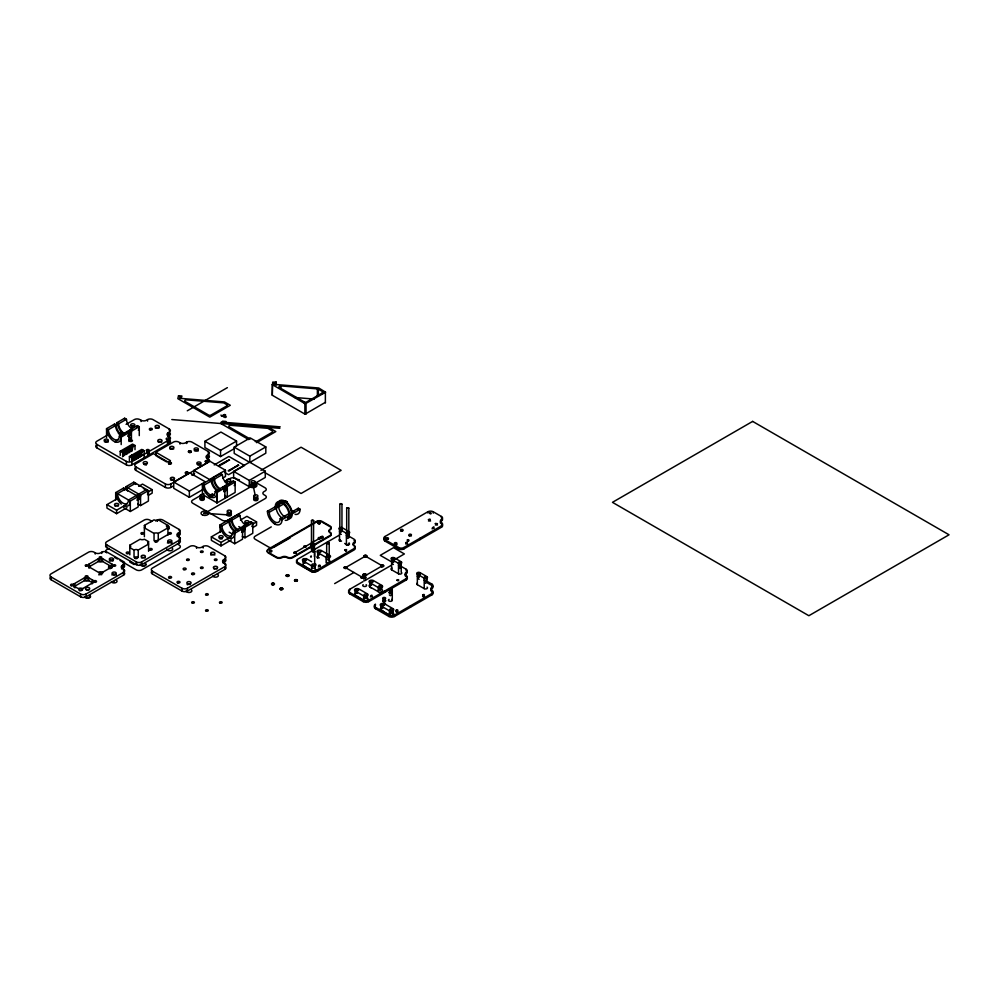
<?xml version="1.0" encoding="UTF-8"?>
<svg xmlns="http://www.w3.org/2000/svg" width="999" height="999" viewBox="0 0 999 999"><rect width="100%" height="100%" fill="white"/><g stroke="black" fill="none" stroke-linecap="round" stroke-linejoin="round"><path stroke-width="1.5" d="M131.718 427.085L133.841 427.085M219.93 538.948L222.053 538.948M245.841 523.976L247.977 523.976M313.599 550.299L311.488 550.174L311.488 520.529L312.45 519.917L313.624 520.529L313.436 549.825M313.611 520.591L311.501 520.591M341.308 534.378L339.822 533.816L339.822 504.17L340.784 503.558L341.958 504.17L341.958 530.694M346.69 508.141L348.826 508.141L348.826 537.774L347.764 538.399L346.69 537.774L346.69 508.141L348.826 508.141M370.404 596.915L371.478 596.303M325.424 402.297L305.07 414.185L272.203 395.204L272.702 382.13L276.136 382.055L276.136 385.04M221.89 424.1L222.602 421.178L225.986 421.453L225.749 422.427M222.59 423.663L222.939 422.202L221.254 422.065L220.904 423.526L248.714 439.585M276.136 382.055L275.899 383.029L274.213 382.892L273.851 384.353L318.743 387.999L325.624 392.22L305.232 403.783L272.103 384.515M146.329 465.059L144.356 464.635M341.945 504.233L339.835 504.233M435.327 524.999L437.45 524.999M110.39 567.045L112.4 566.92M195.192 451.061L197.278 451.061M389.348 592.407L390.472 593.206L391.246 592.245M389.348 594.904L390.472 595.704L391.246 594.742M428.471 520.979L430.569 520.979M405.719 543.956L407.754 543.956M398.888 565.109L399.75 565.971L400.924 565.297M398.888 567.619L399.75 568.468L400.899 567.732M424.587 579.957L425.574 580.819L426.498 579.895M424.587 582.454L425.574 583.316L426.498 582.405M197.964 465.034L199.912 465.034M363.723 577.447L364.66 578.359L365.584 577.447M363.723 579.944L364.66 580.869L365.584 579.944M110.414 566.845L112.4 566.795M392.108 561.038L393.506 561.925M392.108 563.536L393.406 564.46M417.819 578.384L419.118 579.295M105.382 442.058L107.13 442.058M122.215 434.965A7.78 4.495 60 0 1 116.221 425.174L114.41 424.138L106.568 428.658L106.568 437.612M116.92 424.175A10.34 5.969 60 0 1 116.821 422.739L124.65 418.219L126.461 419.268A7.78 4.495 60 0 0 132.455 429.046M112.225 440.147A10.34 5.969 60 0 1 106.568 428.658L108.379 429.707L126.461 419.268M108.042 434.765L96.853 441.233A3.834 2.21 0 0 0 96.853 444.368L96.853 447.852L126.386 464.897A3.834 2.21 0 0 0 131.818 464.897L169.343 443.231A3.834 2.21 0 0 0 169.343 440.097M126.086 424.35L134.378 419.568A3.834 2.21 0 0 1 139.798 419.568L141.009 420.267A3.834 2.21 0 0 0 146.353 420.304L147.565 419.605M108.379 429.707A7.78 4.495 60 0 0 113.874 439.235A7.78 4.495 60 0 0 119.38 436.051L137.462 425.611L139.273 426.66L139.273 435.614M112.837 440.634L114.922 441.833L118.844 439.572M129.021 439.535L131.431 438.149L128.784 436.613M187.288 410.801L227.372 387.649M120.217 455.419L120.217 451.248L132.592 444.093L135.002 445.492L135.002 449.662M123.689 451.011L122.34 451.011L123.689 451.011L123.689 455.894M124.55 450.524L125.225 450.137L124.55 455.394L123.876 450.137L125.225 450.137M126.761 449.25L125.399 449.25L126.761 449.25L126.761 454.12M127.61 448.751L128.284 448.364L127.61 453.621L126.935 448.364L128.284 448.364M129.146 447.864L129.82 447.477L129.146 452.747L128.471 447.477L129.82 447.477M130.669 446.99L131.344 446.59L130.669 451.86L129.995 446.59L131.344 446.59M132.205 446.103L132.879 445.716L132.205 450.974L131.531 445.716L132.879 445.716M120.217 451.248L122.627 452.634L135.002 445.492M168.057 436.101L168.057 432.842L169.268 432.142M129.408 460.726L129.408 456.543L141.783 449.4L144.193 450.786L144.193 457.754M130.607 457.242L142.994 450.099M132.205 456.705L132.879 456.318L132.205 461.588L131.531 456.318L132.879 456.318M133.741 455.831L134.415 455.432L133.741 460.701L133.067 455.432L134.415 455.432M135.265 454.945L135.939 454.557L135.265 459.815L134.59 454.557L135.939 454.557M136.801 454.058L137.475 453.671L136.801 458.928L136.126 453.671L137.475 453.671M138.324 453.171L139.011 452.784L138.324 458.042L137.65 452.784L139.011 452.784M139.86 452.285L140.534 451.898L139.86 457.167L139.186 451.898L140.534 451.898M141.396 451.411L142.07 451.011L141.396 456.281L140.722 451.011L142.07 451.011M168.057 436.313L169.268 435.626L169.306 432.117A3.834 2.21 0 0 0 169.268 429.008L152.984 419.605A3.834 2.21 0 0 0 147.602 419.58L147.565 421.128M129.408 456.543L131.818 457.942L144.193 450.786M155.844 455.719L155.844 452.235L173.401 442.095A3.834 2.21 0 0 1 178.833 442.095L180.032 442.794A3.834 2.21 0 0 0 185.389 442.844L186.588 442.145L186.588 443.444M221.441 416.246L224.563 414.448L225.774 415.134L223.364 416.533M222.502 424.45L224.063 422.29L280.207 426.848M123.664 507.654L130.32 511.488L138.149 506.968L138.149 496.528L123.526 488.086L115.697 492.607L115.697 500.074M137.899 504.045L140.559 505.581L148.401 501.048L148.401 490.609L133.779 482.167L125.949 486.688L125.949 489.672M233.878 448.888L220.554 456.58L204.907 447.552L204.907 441.283L220.916 432.055L236.551 441.083L236.551 446.091M126.973 507.679L116.596 513.673L106.955 508.104L106.955 504.62L117.32 498.626M138.636 486.326L142.52 484.078L152.173 489.647L152.173 493.131L148.277 495.379M186.638 443.419L186.638 442.12A3.834 2.21 0 0 1 192.02 442.145L208.292 451.536L208.292 458.154L207.093 458.853L207.093 455.369L208.292 454.67M106.955 504.62L116.596 510.189L126.973 504.195M148.277 491.895L152.173 489.647M204.907 441.283L220.554 450.312L236.551 441.083M322.365 392.869L306.693 401.923A1.711 0.987 0 0 1 304.283 401.923L279.458 387.587A1.711 0.987 0 0 1 279.146 386.451A1.711 0.987 0 0 1 280.906 385.926L317.382 388.886A1.711 0.987 0 0 1 318.344 389.16L322.365 391.471A1.711 0.987 0 0 1 322.365 392.869L322.365 394.168M173.726 482.042L189.723 472.802L205.357 481.83L189.36 491.071L173.726 482.042L173.726 488.311L189.36 497.34L202.697 489.635M193.831 475.449L193.831 470.442L209.827 461.201L225.462 470.229L225.462 476.498L222.789 478.034M234.191 447.14L250.187 437.899L265.821 446.928L265.821 453.196L249.825 462.425L234.191 453.396L234.191 447.14L249.825 456.168L265.821 446.928M155.844 452.235L170.467 460.676L168.057 462.062L153.434 453.633L135.876 463.761A3.834 2.21 0 0 0 135.876 466.895L165.422 483.953A3.834 2.21 0 0 0 170.841 483.953L208.366 462.287A3.834 2.21 0 0 0 208.366 459.153L207.168 458.454A3.834 2.21 0 0 1 207.093 455.369M135.427 467.557A3.834 2.21 0 0 0 135.876 470.379L165.422 487.437A3.834 2.21 0 0 0 170.841 487.437L173.127 486.113M191.92 475.262L194.605 473.713M214.236 464.922L228.896 456.456L244.543 465.484L228.534 474.725L224.625 472.465M256.618 442.669L275.824 431.568L268.594 427.397M225.462 470.229L209.465 479.47L193.831 470.442M218.082 490.309A7.78 4.495 60 0 1 212.088 480.531L210.277 479.483L202.435 484.003L202.435 494.455L217.058 502.884L235.14 492.445L235.14 482.005L233.329 480.956L215.247 491.408A7.78 4.495 60 0 1 209.74 494.58A7.78 4.495 60 0 1 204.246 485.052L202.435 484.003A10.34 5.969 60 0 0 209.74 496.665A10.34 5.969 60 0 0 217.058 492.445L224.887 487.924L224.887 498.364M212.912 480.307A10.34 5.969 60 0 1 212.687 478.096L220.517 473.563L222.327 474.612A7.78 4.495 60 0 0 228.321 484.403M204.246 485.052L222.327 474.612M251.935 485.152L249.275 486.688L233.629 477.659L233.629 471.391L249.638 462.162L265.272 471.191L265.272 477.447L254.608 483.616M144.38 536.688L144.38 525.412L154.046 519.83A2.985 1.723 0 0 0 158.267 519.83L167.932 525.412L167.932 535.214M121.516 568.906A3.834 2.21 0 0 1 122.29 568.219L123.489 567.519L123.526 564.71A3.834 2.21 0 0 0 123.489 561.613L107.218 552.21A3.834 2.21 0 0 0 101.836 552.185L100.587 552.909A3.834 2.21 0 0 1 95.23 552.859L94.031 552.16A3.834 2.21 0 0 0 88.599 552.16L51.074 573.838A3.834 2.21 0 0 0 51.074 576.96L51.074 579.745L80.607 596.803A3.834 2.21 0 0 0 86.039 596.803L123.564 575.137A3.834 2.21 0 0 0 123.564 572.002L123.564 570.966M109.028 548.376L106.743 549.7A3.834 2.21 0 0 0 106.743 552.834M203.908 493.593L192.72 500.062A3.834 2.21 0 0 0 192.72 503.196L222.253 520.254A3.834 2.21 0 0 0 227.685 520.254L265.21 498.576A3.834 2.21 0 0 0 265.21 495.454L263.998 494.755A3.834 2.21 0 0 1 263.923 491.67L265.135 490.971A3.834 2.21 0 0 0 265.135 487.837L255.12 482.055M224.6 481.655L230.245 478.396A3.834 2.21 0 0 1 235.664 478.396L236.875 479.095A3.834 2.21 0 0 0 239.398 479.732M88.711 567.932L88.711 564.273L98.377 558.691A2.985 1.723 0 0 0 102.597 558.691L112.263 564.273L112.263 567.057A2.985 1.723 0 0 0 111.451 567.919L110.414 567.507M212.612 493.718L208.704 495.979L210.789 497.19L214.71 494.917M112.263 567.057L102.597 561.475A2.985 1.723 0 0 1 98.377 561.475L88.711 567.057A2.985 1.723 0 0 1 89.523 567.919M129.82 554.845L129.82 545.179L140.147 539.21A2.985 1.723 0 0 0 144.368 539.21L148.576 541.633L148.576 551.311M260.964 470.354L301.061 447.215L341.146 470.354L301.061 493.494L264.985 472.664M233.629 471.391L249.275 480.419L265.272 471.191M144.38 525.412A2.985 1.723 0 0 1 144.38 527.847L154.046 533.416A2.985 1.723 0 0 1 158.267 533.416L167.932 527.847A2.985 1.723 0 0 1 167.932 525.412M74.151 583.778L84.478 577.822A2.985 1.723 0 0 0 88.699 577.822L92.907 580.244A2.985 1.723 0 0 0 92.907 582.679L82.58 588.636A2.985 1.723 0 0 0 78.359 588.636L74.151 586.213A2.985 1.723 0 0 0 74.151 583.778L74.151 587.437M74.151 586.563L84.478 580.606A2.985 1.723 0 0 0 88.699 580.606L92.907 583.029M129.82 545.179A2.985 1.723 0 0 1 129.82 547.614L134.028 550.037A2.985 1.723 0 0 1 138.249 550.037L148.576 544.068A2.985 1.723 0 0 1 148.576 541.633M100.487 573.501L114.373 565.496M156.156 541.371L170.03 533.354M122.29 568.219L122.29 565.434L123.489 564.735M177.347 536.575A3.834 2.21 0 0 1 177.947 536.076L177.947 533.291L179.158 532.604A3.834 2.21 0 0 0 179.158 529.47L162.887 520.067A3.834 2.21 0 0 0 157.492 520.042L156.244 520.766A3.834 2.21 0 0 1 155.707 521.016M177.947 536.076L179.158 535.389A3.834 2.21 0 0 0 179.383 532.392M51.074 576.96L80.607 594.018A3.834 2.21 0 0 0 86.039 594.018L123.564 572.352A3.834 2.21 0 0 0 123.564 569.218L122.365 568.518A3.834 2.21 0 0 1 122.29 565.434M152.422 521.266A3.834 2.21 0 0 1 150.899 520.716L149.7 520.029A3.834 2.21 0 0 0 144.268 520.029L106.743 541.695A3.834 2.21 0 0 0 106.743 544.83L136.276 561.875A3.834 2.21 0 0 0 141.708 561.875L179.233 540.209A3.834 2.21 0 0 0 179.233 537.075L178.034 536.388A3.834 2.21 0 0 1 177.947 533.291M106.294 544.792A3.834 2.21 0 0 0 106.743 547.614L136.276 564.66A3.834 2.21 0 0 0 141.708 564.66L179.233 542.994A3.834 2.21 0 0 0 179.233 539.86M235.227 530.894A7.78 4.495 60 0 1 229.733 521.366L227.922 520.329L220.092 524.85L220.092 532.305M230.557 521.153A10.34 5.969 60 0 1 230.332 518.931L238.174 514.41L239.985 515.447A7.78 4.495 60 0 0 246.478 525.449M228.059 539.897L234.703 543.731L242.545 539.21L242.545 528.771L234.703 533.291A10.34 5.969 60 0 1 227.397 537.512A10.34 5.969 60 0 1 220.092 524.85L221.89 525.899L239.985 515.447M231.356 539.922L220.991 545.904L211.351 540.334L211.351 536.863L221.716 530.869M240.434 520.067L246.915 516.321L256.556 521.89L256.556 525.374L252.672 527.622M203.134 546.441L201.923 547.14A3.834 2.21 0 0 1 196.578 547.09L195.367 546.391A3.834 2.21 0 0 0 189.947 546.391L152.41 568.056A3.834 2.21 0 0 0 152.41 571.191L152.41 573.975L181.955 591.033A3.834 2.21 0 0 0 187.375 591.033L224.912 569.368A3.834 2.21 0 0 0 225.362 566.545M291.533 512.137L298.314 508.216L300.125 509.265L282.043 519.705A10.34 5.969 60 0 1 274.725 523.926A10.34 5.969 60 0 1 267.42 511.263L282.118 502.784M284.378 501.473L285.502 500.824L287.312 501.873A7.78 4.495 60 0 0 287.525 503.746M221.89 525.899A7.78 4.495 60 0 0 227.397 535.427A7.78 4.495 60 0 0 232.892 532.242L250.986 521.803L252.784 522.852L252.784 533.291L244.955 537.812L242.295 536.276M267.42 511.263L269.231 512.312L283.928 503.833M286.189 502.522L287.312 501.873M228.446 538.024L231.056 536.525M211.351 536.863L220.991 542.432L231.356 536.438M252.672 524.138L256.556 521.89M269.231 512.312A7.78 4.495 60 0 0 274.725 521.84A7.78 4.495 60 0 0 280.232 518.668L289.273 513.436M271.278 526.885L255.232 536.151A3.834 2.21 0 0 0 255.232 539.285L268.793 547.115A3.834 2.21 0 0 0 274.213 547.115L290.272 537.849M223.014 562.949A3.834 2.21 0 0 1 223.626 562.449L223.626 559.665L224.837 558.965M223.626 562.449L224.837 561.75L224.875 558.941A3.834 2.21 0 0 0 224.837 555.831L208.554 546.441A3.834 2.21 0 0 0 203.172 546.416L203.134 548.001M152.41 571.191L181.955 588.249A3.834 2.21 0 0 0 187.375 588.249L224.912 566.583A3.834 2.21 0 0 0 224.912 563.448L223.701 562.749A3.834 2.21 0 0 1 223.626 559.665M295.105 552.472L322.227 536.813M311.363 546.228L292.632 557.055A3.834 2.21 0 0 1 287.2 557.055A3.834 2.21 0 0 0 281.805 557.03A3.834 2.21 0 0 1 276.423 557.005L268.294 552.31A3.834 2.21 0 0 1 268.294 549.175L316.521 521.328A3.834 2.21 0 0 1 321.94 521.328L330.082 526.023A3.834 2.21 0 0 1 330.12 529.133A3.834 2.21 0 0 0 330.157 532.255A3.834 2.21 0 0 1 330.157 535.377L314.048 544.68M311.363 546.928L292.632 557.742A3.834 2.21 0 0 1 287.2 557.742A3.834 2.21 0 0 0 281.805 557.729A3.834 2.21 0 0 1 276.423 557.704L268.294 553.009A3.834 2.21 0 0 1 268.294 549.875L316.521 522.027A3.834 2.21 0 0 1 321.94 522.027L330.082 526.723A3.834 2.21 0 0 1 330.12 529.832A3.834 2.21 0 0 0 330.157 532.942A3.834 2.21 0 0 1 330.157 536.076L314.048 545.379M310.989 551.51L297.615 559.228A3.834 2.21 0 0 0 297.615 562.362L311.176 570.192A3.834 2.21 0 0 0 316.596 570.192L354.133 548.526A3.834 2.21 0 0 0 354.133 545.392A3.834 2.21 0 0 1 354.096 542.282A3.834 2.21 0 0 0 354.046 539.173L349.4 536.488M313.574 549.987L339.148 535.252M384.965 536.525L427.847 511.775A3.834 2.21 0 0 1 433.266 511.775L441.408 516.471A3.834 2.21 0 0 1 441.446 519.58A3.834 2.21 0 0 0 441.483 522.689A3.834 2.21 0 0 1 441.483 525.824L441.483 527.222L403.958 548.888A3.834 2.21 0 0 1 398.526 548.888L384.965 541.058A3.834 2.21 0 0 1 384.965 537.924L384.965 536.525A3.834 2.21 0 0 0 384.965 539.66L384.965 541.058M334.653 583.616L353.946 572.477M384.965 539.66L398.526 547.489A3.834 2.21 0 0 0 403.958 547.489L441.483 525.824M366.346 575.049L382.267 565.846L365.422 556.131L345.517 567.619L362.362 577.347M395.104 559.303L404.383 553.946L393.531 547.677L380.269 555.332L391.121 561.6M401.498 566.57L406.156 569.255A3.834 2.21 0 0 1 406.193 572.365A3.834 2.21 0 0 0 406.231 575.474A3.834 2.21 0 0 1 406.231 578.608L406.231 579.994L368.693 601.66A3.834 2.21 0 0 1 363.274 601.66L349.712 593.831L349.712 592.444A3.834 2.21 0 0 1 349.712 589.31L363.087 581.593M365.696 580.119L391.246 565.334M349.712 592.444L363.274 600.274A3.834 2.21 0 0 0 368.693 600.274L406.231 578.608M431.93 593.443L431.93 594.842L394.405 616.508A3.834 2.21 0 0 1 388.986 616.508L375.424 608.678A3.834 2.21 0 0 1 375.424 605.544L375.424 604.158A3.834 2.21 0 0 0 375.424 607.28L388.986 615.109A3.834 2.21 0 0 0 394.405 615.109L431.93 593.443A3.834 2.21 0 0 0 431.93 590.322A3.834 2.21 0 0 1 431.905 587.2A3.834 2.21 0 0 0 431.855 584.09L427.21 581.406M306.031 403.683L306.081 414.098M407.38 540.958C411.963 539.81 404.745 538.923 408.054 540.646M418.094 575.724L417.769 576.535L419.118 576.798M255.269 498.951C253.022 500.399 258.641 500.237 256.219 498.926M171.391 449.051L172.228 449.051M171.99 480.032L172.839 480.032M345.479 550.961L346.328 550.961M156.88 428.072L157.53 428.072M114.373 581.93L113.774 581.905M433.366 528.046C435.639 525.486 431.356 527.772 432.217 528.946M111.438 567.857L112.1 567.732L110.39 567.307M319.38 566.058C322.465 564.323 315.409 565.359 320.192 566.445M319.38 566.221L318.331 566.957M371.478 596.141C374.013 594.318 367.982 595.541 372.54 596.915M433.254 528.209L434.078 528.434M408.054 540.809L408.741 540.958M228.958 514.985L204.845 513.249L253.072 485.402L255.182 495.142M294.58 397.477L314.335 399.076M171.816 419.543L279.845 428.309M340.584 540.946L340.085 540.759M223.364 415.134L226.373 416.883L225.162 417.57L220.891 415.109M250.212 439.048L229.308 426.985A1.711 0.987 0 0 1 228.996 425.849A1.711 0.987 0 0 1 230.757 425.312L267.233 428.271A1.711 0.987 0 0 1 268.194 428.559L272.215 430.869A1.711 0.987 0 0 1 272.215 432.267L256.543 441.321A1.711 0.987 0 0 1 255.269 441.608M341.084 527.422A1.923 1.111 0 0 1 342.245 527.747L349.113 531.705A1.923 1.111 0 0 1 349.113 533.279A1.923 1.111 0 0 1 346.403 533.279L339.535 529.308A1.923 1.111 0 0 1 340.122 527.509M394.343 557.817L401.211 561.788L401.211 572.227A1.923 1.111 0 0 1 401.211 573.801A1.923 1.111 0 0 1 398.501 573.801L391.633 569.83L391.633 559.39A1.923 1.111 0 0 1 391.633 557.817A1.923 1.111 0 0 1 394.343 557.817L394.343 559.777M427.048 587.15A1.923 1.111 0 0 1 426.86 588.673A1.923 1.111 0 0 1 424.213 588.636L417.345 584.677L417.345 574.225A1.923 1.111 0 0 1 417.345 572.664A1.923 1.111 0 0 1 420.055 572.664L426.923 576.635L426.923 579.245M391.633 559.39L398.501 563.361A1.923 1.111 0 0 0 401.211 563.361A1.923 1.111 0 0 0 401.211 561.788M417.345 574.225L424.213 578.196A1.923 1.111 0 0 0 426.923 578.196A1.923 1.111 0 0 0 426.923 576.635M427.21 582.804L431.855 585.489A3.834 2.21 0 0 1 431.905 588.598A3.834 2.21 0 0 0 431.93 591.708A3.834 2.21 0 0 1 431.93 594.842M169.343 443.231L169.343 436.625L168.132 435.926A3.834 2.21 0 0 1 168.057 432.842M344.717 543.444C347.065 545.442 350.499 544.892 346.703 544.368M116.821 422.739L118.631 423.788A7.78 4.495 60 0 0 125.125 433.791M212.687 478.096L214.498 479.133A7.78 4.495 60 0 0 220.492 488.923M280.232 518.668L282.043 519.705M120.804 432.005L124.788 434.303M381.855 588.224L381.855 585.439L373.439 580.569A2.56 1.474 0 0 0 369.817 580.569A2.56 1.474 0 0 0 369.817 582.667L369.817 586.838L378.234 591.695A2.56 1.474 0 0 0 381.68 591.795A2.56 1.474 0 0 0 382.155 589.822M118.394 433.391L121.054 434.927M273.689 523.239L275.774 524.45M157.18 456.481L166.483 461.85M224.65 495.442L227.297 496.978L227.297 486.525L235.14 482.005A10.34 5.969 60 0 1 234.178 485.639M119.38 436.051L121.191 437.1L129.021 432.579L129.021 441.521M215.247 491.408L217.058 492.445L217.058 502.884M319.255 550.074A2.56 1.474 0 0 0 317.12 551.048A2.56 1.474 0 0 0 317.719 552.584L326.136 557.442A2.56 1.474 0 0 0 329.757 557.442A2.56 1.474 0 0 0 329.757 555.357L321.328 550.499A2.56 1.474 0 0 0 320.304 550.137M369.817 582.667L378.234 587.524A2.56 1.474 0 0 0 381.855 587.524A2.56 1.474 0 0 0 381.855 585.439M311.601 561.675L306.793 558.891A2.56 1.474 0 0 0 305.756 558.528M367.307 593.831L358.891 588.973A2.56 1.474 0 0 0 355.269 588.973A2.56 1.474 0 0 0 355.269 591.058L355.269 595.242L363.686 600.099A2.56 1.474 0 0 0 367.307 600.099A2.56 1.474 0 0 0 367.307 598.014L367.307 593.831A2.56 1.474 0 0 1 367.307 595.928A2.56 1.474 0 0 1 363.686 595.928L355.269 591.058M393.019 611.463L393.019 608.678L384.59 603.821A2.56 1.474 0 0 0 380.981 603.821A2.56 1.474 0 0 0 380.981 605.906L380.981 610.077L389.398 614.947A2.56 1.474 0 0 0 392.932 614.984A2.56 1.474 0 0 0 393.169 612.949M230.332 518.931L232.143 519.98A7.78 4.495 60 0 0 238.649 529.982M304.208 558.528A2.56 1.474 0 0 0 303.172 560.976L311.588 565.846A2.56 1.474 0 0 0 315.209 565.846A2.56 1.474 0 0 0 315.209 563.761L315.209 569.318M380.981 605.906L389.398 610.764A2.56 1.474 0 0 0 393.019 610.764A2.56 1.474 0 0 0 393.019 608.678M316.858 570.142L317.982 570.791M96.853 444.368L126.386 461.413A3.834 2.21 0 0 0 131.818 461.413L169.343 439.747A3.834 2.21 0 0 0 169.343 436.625M238.773 526.585L242.545 528.771A10.34 5.969 60 0 1 241.583 532.392M304.071 566.033L311.288 570.192M302.61 564.947A2.56 1.474 0 0 0 303.172 566.545L311.588 571.416A2.56 1.474 0 0 0 314.772 571.615A2.56 1.474 0 0 0 315.809 569.867M232.892 532.242L234.703 533.291L234.703 543.731M229.133 532.155L232.742 534.253M114.723 557.442L117.395 558.978M120.067 560.526L136.276 569.88A3.834 2.21 0 0 0 141.708 569.88L179.233 548.214A3.834 2.21 0 0 0 179.233 545.092L178.034 544.393A3.834 2.21 0 0 1 177.36 543.868M272.315 384.852L272.352 395.317M441.408 516.471L441.408 517.869A3.834 2.21 0 0 1 441.446 520.979A3.834 2.21 0 0 0 440.447 522.989M441.446 519.58L441.446 520.979M441.483 522.689L441.483 524M433.266 511.775L433.266 513.174M431.855 584.09L431.855 585.489M431.905 587.2L431.905 588.598M431.93 590.322L431.93 591.708M427.847 511.775L427.847 512.999M424.213 578.196L424.213 588.636M420.005 538.224L420.005 539.622M420.055 572.664L420.055 574.625M410.464 605.844L410.464 607.242M406.193 572.365L406.193 573.751A3.834 2.21 0 0 0 405.282 575.973M406.231 575.474L406.231 576.86A3.834 2.21 0 0 1 406.231 579.994M406.156 569.255L406.156 570.641A3.834 2.21 0 0 1 406.193 573.751M403.958 547.489L403.958 548.888M398.526 547.489L398.526 548.888M398.501 563.361L398.501 573.801M394.405 615.109L394.405 616.508M392.282 589.81A1.923 1.111 0 0 1 389.398 590.759A1.923 1.111 0 0 1 389.398 588.848A1.923 1.111 0 0 1 392.282 589.81L392.282 600.249M389.398 610.764L389.398 614.947M388.986 615.109L388.986 616.508M384.752 591.008L384.752 592.395M378.234 587.524L378.234 591.695M375.424 607.28L375.424 608.678M368.693 600.274L368.693 601.66M363.686 595.928L363.686 600.099M363.274 600.274L363.274 601.66M349.712 589.31L349.712 590.696M349.113 531.705L349.113 533.191M349.113 542.807L349.113 543.543M346.403 533.279L346.403 545.104M342.245 527.747L342.245 529.22M339.535 529.308L339.535 541.146M329.22 542.994A1.274 0.737 0 0 1 327.31 543.643A1.274 0.737 0 0 1 327.31 542.357A1.274 0.737 0 0 1 329.22 542.994L329.22 561.975M326.673 542.994L326.673 557.592M326.136 557.442L326.136 563.011M325.374 391.82L325.374 402.959M318.344 389.16L318.344 396.341M317.719 552.584L317.719 558.154M317.382 388.886L317.382 396.054M314.685 551.398A1.274 0.737 0 0 1 312.762 552.035A1.274 0.737 0 0 1 312.762 550.761A1.274 0.737 0 0 1 314.685 551.398L314.685 565.996M314.473 544.88L314.473 556.718M311.588 565.846L311.588 571.416M304.882 403.658L304.882 414.098M304.283 401.923L304.283 403.221M303.172 560.976L303.172 566.545M280.906 385.926L280.906 389.185M249.825 456.168L249.825 462.425M249.275 480.419L249.275 486.688M244.955 537.812L244.955 527.372L252.784 522.852A10.34 5.969 60 0 1 251.835 526.473M224.912 563.448L224.912 564.672M224.912 566.583L224.912 569.368M224.837 555.831L224.837 557.055M220.991 542.432L220.991 545.904M220.554 450.312L220.554 456.58M216.758 492.27L216.758 502.709M208.366 459.153L208.366 461.113M196.578 547.09L196.578 548.314M189.36 491.071L189.36 497.34M187.375 588.249L187.375 591.033M181.955 588.249L181.955 591.033M180.032 442.794L180.032 444.105M179.158 529.47L179.158 530.681M179.196 532.579L179.158 535.389M179.233 537.075L179.233 538.299M179.233 540.209L179.233 542.994M170.841 483.953L170.841 487.437M169.268 429.008L169.268 430.307M165.422 483.953L165.422 487.437M158.267 533.416L158.267 540.784M154.046 533.416L154.046 540.784M150.899 520.716L150.899 521.94M141.708 561.875L141.708 564.66M141.009 420.267L141.009 421.566M140.559 505.581L140.559 495.129L125.949 486.688A10.34 5.969 60 0 0 126.174 488.911M138.249 550.037L138.249 557.267M136.276 561.875L136.276 564.66M135.876 466.895L135.876 470.379M134.028 550.037L134.028 557.267M131.818 457.942L131.818 464.897M131.431 438.636L131.431 431.181L129.633 430.144A7.78 4.495 60 0 1 128.396 433.429M130.32 511.488L130.32 501.048L115.697 492.607A10.34 5.969 60 0 0 121.341 504.095M126.386 461.413L126.386 464.897M126.086 449.637L126.086 454.508M123.564 569.218L123.564 570.441M123.564 572.352L123.564 575.137M123.489 561.613L123.489 564.385A3.834 2.21 0 0 1 123.526 567.494M123.014 451.411L123.014 456.281M122.627 452.634L122.627 456.805M121.191 444.555L121.191 437.1A10.34 5.969 60 0 1 114.922 441.833M116.596 510.189L116.596 513.673M106.743 544.83L106.743 547.614M102.597 558.691L102.597 561.475M102.597 573.501L102.597 572.29A2.985 1.723 0 0 0 98.377 572.29L88.711 566.708A2.985 1.723 0 0 0 88.711 564.273M101.836 552.185L101.786 553.434M98.377 558.691L98.377 561.475M95.23 552.859L95.23 554.083M92.907 580.244L92.907 581.98M88.699 577.822L88.699 580.606M86.039 594.018L86.039 596.803M84.478 577.822L84.478 580.606M82.58 588.636L82.58 589.86M80.607 594.018L80.607 596.803M51.074 579.745A3.834 2.21 0 0 1 50.437 577.11M113.287 574.912A2.135 1.236 0 0 1 114.985 574.912M110.227 560.938A2.135 1.236 0 0 1 112.637 560.938M101.648 560.639A1.336 0.762 0 0 1 99.838 560.926M99.388 560.701A1.336 0.762 0 0 1 99.188 560.414M98.789 574.875A2.985 1.723 0 0 1 101.673 574.712M112.263 566.708A2.985 1.723 0 0 1 112.263 564.273M74.5 586.8A2.985 1.723 0 0 1 75.012 587.961M92.095 583.891A2.985 1.723 0 0 1 92.407 583.404M87.912 579.807A1.498 0.874 0 0 1 85.864 580.144M85.439 579.944A1.498 0.874 0 0 1 85.352 578.896M130.557 561.388A2.985 1.723 0 0 1 129.82 562.075L134.028 564.51A2.985 1.723 0 0 1 137.325 564.148M167.407 528.134A2.922 1.686 0 0 1 169.343 528.733M172.352 548.301A2.922 1.686 0 0 1 170.392 550.774A2.922 1.686 0 0 1 166.895 548.951M167.395 542.944A2.922 1.686 0 0 1 172.203 542.944M145.342 563.249A2.922 1.686 0 0 1 144.106 566.058A2.922 1.686 0 0 1 140.422 564.098M141.408 557.929A2.922 1.686 0 0 1 145.142 557.929M168.431 542.957A2.135 1.236 0 0 1 171.166 542.957M167.32 528.596A2.135 1.236 0 0 1 168.606 528.946M166.259 525.899A2.135 1.236 0 0 1 169.168 526.723A2.135 1.236 0 0 1 167.32 528.259M179.158 537.474A3.834 2.21 0 0 1 179.395 540.459M145.367 564.185A2.135 1.236 0 0 1 143.494 565.659A2.135 1.236 0 0 1 141.146 564.435M110.277 568.718A2.922 1.686 0 0 1 109.366 565.983M110.277 565.634A2.922 1.686 0 0 1 112.325 565.571M109.366 560.764A2.922 1.686 0 0 1 113.299 560.664M116.346 580.157A2.922 1.686 0 0 1 115.559 582.729A2.922 1.686 0 0 1 111.351 581.78M111.888 574.962A2.922 1.686 0 0 1 116.371 574.962M89.485 595.279A2.922 1.686 0 0 1 89.111 598.026A2.922 1.686 0 0 1 84.753 596.927M86.189 589.885A2.922 1.686 0 0 1 89.023 589.885M110.402 568.256A2.135 1.236 0 0 1 109.403 566.808M110.402 566.096A2.135 1.236 0 0 1 112.462 566.096M89.361 595.879A2.135 1.236 0 0 1 88.549 597.689A2.135 1.236 0 0 1 85.577 596.952M152.41 573.975A3.834 2.21 0 0 1 152.41 570.841M225.275 558.928A3.834 2.21 0 0 1 224.875 561.725M187.312 584.802A2.135 1.236 0 0 1 190.322 584.64M210.714 554.994A2.922 1.686 0 0 1 214.835 554.994M191.358 589.86A2.922 1.686 0 0 1 189.96 592.395A2.922 1.686 0 0 1 186.051 590.983M187.3 584.203A2.922 1.686 0 0 1 190.372 584.115M217.345 574.2A2.922 1.686 0 0 1 217.108 576.898A2.922 1.686 0 0 1 212.7 576.011M213.823 568.881A2.922 1.686 0 0 1 217.133 568.881M137.313 500.274A10.34 5.969 60 0 0 140.559 495.129L148.401 490.609A10.34 5.969 60 0 1 147.44 494.243M133.878 483.603A10.34 5.969 60 0 1 133.779 482.167M124.051 505.794A10.34 5.969 60 0 0 130.32 501.048L138.149 496.528A10.34 5.969 60 0 1 137.188 500.149M123.626 489.522A10.34 5.969 60 0 1 123.526 488.086M124.538 490.01A9.053 5.232 60 0 1 124.438 488.611L126.848 487.212A9.053 5.232 60 0 0 127.56 491.021M137.138 497.29A9.053 5.232 60 0 0 137.25 496.003L139.66 494.617A9.053 5.232 60 0 1 137.288 498.988M135.677 484.428A7.78 4.495 60 0 1 135.589 483.216L117.507 493.656A7.78 4.495 60 0 0 123.002 503.184A7.78 4.495 60 0 0 128.509 500.012L146.591 489.56A7.78 4.495 60 0 1 146.503 490.671M143.369 488.523A2.135 1.236 0 0 1 144.38 489.06M114.848 506.006A2.135 1.236 0 0 1 118.357 506.006M121.141 435.389A9.053 5.232 60 0 1 115.31 424.662L117.72 423.264A9.053 5.232 60 0 0 123.551 433.991M128.009 433.341A9.053 5.232 60 0 0 128.122 432.055L130.532 430.656A9.053 5.232 60 0 1 128.159 435.04M114.51 425.574A10.34 5.969 60 0 1 114.41 424.138M128.059 436.201A10.34 5.969 60 0 0 129.021 432.579L127.223 431.531A7.78 4.495 60 0 1 127.123 432.629M124.75 419.655A10.34 5.969 60 0 1 124.65 418.219M138.312 430.282A10.34 5.969 60 0 0 139.273 426.66L131.431 431.181A10.34 5.969 60 0 1 128.184 436.326M137.462 425.611A7.78 4.495 60 0 1 137.25 427.235M96.853 447.852A3.834 2.21 0 0 1 96.404 445.03M169.268 432.492A3.834 2.21 0 0 1 169.306 435.601M104.395 441.808A2.135 1.236 0 0 1 106.468 441.171A2.135 1.236 0 0 1 108.292 442.033M131.269 456.106A2.135 1.236 0 0 1 132.205 454.945A2.135 1.236 0 0 1 134.415 454.895M158.154 442.045A2.135 1.236 0 0 1 161.663 442.045M155.345 428.059A2.135 1.236 0 0 1 157.205 427.435A2.135 1.236 0 0 1 159.066 428.059M131.418 426.136A2.135 1.236 0 0 1 134.415 426.298M168.943 442.27A1.274 0.737 0 0 1 167.283 443.057M149.038 453.771A1.274 0.737 0 0 1 147.627 454.57M149.238 452.684A1.498 0.874 0 0 1 147.452 453.721M147.303 452.035A1.498 0.874 0 0 1 148.214 452.035M149.038 452.784A1.274 0.737 0 0 1 147.627 453.596M169.143 441.196A1.498 0.874 0 0 1 167.357 442.22M168.943 441.296A1.274 0.737 0 0 1 167.532 442.107M363.087 578.096A1.498 0.874 0 0 1 360.851 577.347A1.498 0.874 0 0 1 363.087 576.585M384.777 603.209A1.274 0.737 0 0 1 384.165 604.595M382.879 603.858A1.274 0.737 0 0 1 383.541 603.209M385.139 600.324A1.274 0.737 0 0 1 385.04 601.336A1.274 0.737 0 0 1 383.279 601.336A1.274 0.737 0 0 1 383.179 600.324M385.127 600.124A1.498 0.874 0 0 1 385.289 601.373A1.498 0.874 0 0 1 383.129 601.423A1.498 0.874 0 0 1 383.092 600.187M392.482 615.372A1.274 0.737 0 0 1 392.108 615.809M391.071 616.021A1.274 0.737 0 0 1 390.085 614.934M392.482 612.3A1.274 0.737 0 0 1 389.96 612.375M383.179 611.126A1.274 0.737 0 0 1 381.805 609.952M382.53 608.091A1.274 0.737 0 0 1 381.531 607.517M392.707 612.137A1.498 0.874 0 0 1 391.283 613.099A1.498 0.874 0 0 1 389.71 612.225M382.792 608.229A1.498 0.874 0 0 1 381.281 607.367M380.981 610.077A2.56 1.474 0 0 1 381.143 607.904M426.698 579.782A1.336 0.762 0 0 1 426.511 580.781A1.336 0.762 0 0 1 424.787 580.831A1.336 0.762 0 0 1 424.438 579.845M419.343 576.898A1.336 0.762 0 0 1 417.532 576.598A1.336 0.762 0 0 1 418.057 575.561M417.345 584.677A1.923 1.111 0 0 1 417.345 583.104M391.121 591.957A1.336 0.762 0 0 1 391.508 592.981A1.336 0.762 0 0 1 389.76 593.269A1.336 0.762 0 0 1 389.148 592.282M391.596 599.4A1.923 1.111 0 0 1 391.758 601.011A1.923 1.111 0 0 1 388.961 601.011A1.923 1.111 0 0 1 389.135 599.4M210.377 480.919A10.34 5.969 60 0 1 210.277 479.483M223.926 491.545A10.34 5.969 60 0 0 224.887 487.924L223.089 486.875A7.78 4.495 60 0 1 222.989 487.987M224.051 491.67A10.34 5.969 60 0 0 227.297 486.525L225.499 485.489A7.78 4.495 60 0 1 224.263 488.786M220.617 475A10.34 5.969 60 0 1 220.517 473.563M233.329 480.956A7.78 4.495 60 0 1 233.242 482.067M217.582 491.096A9.053 5.232 60 0 1 211.176 480.007L213.586 478.608A9.053 5.232 60 0 0 219.992 489.71M223.876 488.686A9.053 5.232 60 0 0 223.988 487.4L226.398 486.014A9.053 5.232 60 0 1 224.026 490.384M208.292 455.02A3.834 2.21 0 0 1 208.329 458.129M208.292 451.536A3.834 2.21 0 0 1 208.329 454.645M143.781 464.06A2.135 1.236 0 0 1 146.791 464.06M170.554 479.995A2.135 1.236 0 0 1 172.415 479.37A2.135 1.236 0 0 1 174.276 479.995M197.303 464.498A2.135 1.236 0 0 1 199.45 464.085A2.135 1.236 0 0 1 201.024 465.034M194.281 450.699A2.135 1.236 0 0 1 196.453 449.962A2.135 1.236 0 0 1 198.326 450.936M169.942 449.026A2.135 1.236 0 0 1 171.803 448.389A2.135 1.236 0 0 1 173.676 449.026M203.334 496.74A2.135 1.236 0 0 1 203.846 498.476A2.135 1.236 0 0 1 200.811 498.713A2.135 1.236 0 0 1 200.487 496.965M230.282 481.643A2.135 1.236 0 0 1 230.007 483.379A2.135 1.236 0 0 1 227.01 483.216A2.135 1.236 0 0 1 227.285 481.493M254.283 482.992A2.135 1.236 0 0 1 254.583 484.877A2.135 1.236 0 0 1 251.311 484.702A2.135 1.236 0 0 1 252.223 482.879M257.28 497.227A2.135 1.236 0 0 1 257.28 498.963A2.135 1.236 0 0 1 254.27 498.963A2.135 1.236 0 0 1 254.27 497.227M230.282 512.337A2.135 1.236 0 0 1 230.894 514.198A2.135 1.236 0 0 1 227.61 514.198A2.135 1.236 0 0 1 228.222 512.337M254.283 484.39A2.135 1.236 0 0 1 254.583 486.276A2.135 1.236 0 0 1 251.311 486.088A2.135 1.236 0 0 1 252.223 484.265M230.282 513.723A2.135 1.236 0 0 1 230.894 515.584A2.135 1.236 0 0 1 227.61 515.584A2.135 1.236 0 0 1 228.222 513.723M256.206 498.289A2.135 1.236 0 0 1 257.542 500.174A2.135 1.236 0 0 1 254.008 500.174A2.135 1.236 0 0 1 255.344 498.289M202.972 498.014A2.135 1.236 0 0 1 203.808 499.9A2.135 1.236 0 0 1 200.437 499.9A2.135 1.236 0 0 1 201.274 498.014M226.523 483.953A2.135 1.236 0 0 1 226.561 483.578M227.01 483.041A2.135 1.236 0 0 1 227.285 482.879M363.124 577.934A1.274 0.737 0 0 1 361.413 577.834A1.274 0.737 0 0 1 361.413 576.848A1.274 0.737 0 0 1 363.124 576.748M365.746 577.31A1.336 0.762 0 0 1 365.534 578.321A1.336 0.762 0 0 1 363.773 578.321A1.336 0.762 0 0 1 363.561 577.31M393.931 561.938A1.336 0.762 0 0 1 392.008 561.913A1.336 0.762 0 0 1 392.132 560.801M401.111 565.072A1.336 0.762 0 0 1 399.825 566.146A1.336 0.762 0 0 1 398.738 565.009M371.628 584.989A1.498 0.874 0 0 1 370.13 584.028M381.543 588.898A1.498 0.874 0 0 1 380.119 589.86A1.498 0.874 0 0 1 378.546 588.985M357.08 593.394A1.498 0.874 0 0 1 355.582 592.432M366.995 597.477A1.498 0.874 0 0 1 365.422 598.251A1.498 0.874 0 0 1 363.998 597.39M349.712 593.831A3.834 2.21 0 0 1 349.063 591.196M355.269 595.242A2.56 1.474 0 0 1 355.12 593.244M369.817 586.838A2.56 1.474 0 0 1 370.179 584.577M391.633 569.83A1.923 1.111 0 0 1 392.058 568.081M366.133 584.69A1.923 1.111 0 0 1 365.971 586.213A1.923 1.111 0 0 1 363.336 586.213A1.923 1.111 0 0 1 363.186 584.69M356.818 596.303A1.274 0.737 0 0 1 356.168 596.103M355.906 595.879A1.274 0.737 0 0 1 355.806 595.666M356.818 593.244A1.274 0.737 0 0 1 355.806 592.594M366.72 600.674A1.274 0.737 0 0 1 366.483 600.923M365.759 601.173A1.274 0.737 0 0 1 364.385 600.811M366.72 597.614A1.274 0.737 0 0 1 364.323 597.677M380.956 592.569A1.274 0.737 0 0 1 379.545 592.732M381.318 588.911A1.274 0.737 0 0 1 380.244 589.71A1.274 0.737 0 0 1 378.796 589.135M371.366 587.912A1.274 0.737 0 0 1 370.379 587.337M371.366 584.852A1.274 0.737 0 0 1 370.379 584.278M442.058 524.512A3.834 2.21 0 0 1 441.483 527.222M385.939 539.984A1.274 0.737 0 0 1 388.099 539.31M400.761 530.968A1.274 0.737 0 0 1 402.722 530.968M394.393 544.917A1.274 0.737 0 0 1 395.616 543.956A1.274 0.737 0 0 1 396.828 544.917M409.041 535.939A1.274 0.737 0 0 1 411.276 535.939M310.677 556.955A1.923 1.111 0 0 1 311.014 556.056M313.137 543.831A1.923 1.111 0 0 1 314.073 545.566A1.923 1.111 0 0 1 310.926 545.466A1.923 1.111 0 0 1 312.163 543.793M313.574 547.177A1.336 0.762 0 0 1 313.524 548.189A1.336 0.762 0 0 1 311.775 548.289A1.336 0.762 0 0 1 311.388 547.29M313.199 544.218A1.336 0.762 0 0 1 313.524 545.417A1.336 0.762 0 0 1 311.426 545.292A1.336 0.762 0 0 1 312.15 544.155M339.111 539.947A1.923 1.111 0 0 1 339.685 539.497M349.3 543.668A1.923 1.111 0 0 1 349.588 543.993M341.533 531.98A1.336 0.762 0 0 1 339.76 531.718A1.336 0.762 0 0 1 340.135 530.681M341.159 527.772A1.336 0.762 0 0 1 342.058 528.883A1.336 0.762 0 0 1 339.96 529.07A1.336 0.762 0 0 1 340.247 527.859M348.963 534.927A1.336 0.762 0 0 1 347.802 536.063A1.336 0.762 0 0 1 346.628 534.927M348.201 531.78A1.336 0.762 0 0 1 348.926 532.917A1.336 0.762 0 0 1 346.828 533.041A1.336 0.762 0 0 1 347.153 531.843M311.288 556.955A1.336 0.762 0 0 1 311.388 556.343M349.113 544.43A1.336 0.762 0 0 1 348.651 544.942M346.94 544.942A1.336 0.762 0 0 1 346.478 544.268M341.533 541.033A1.336 0.762 0 0 1 341.159 541.108M340.035 540.946A1.336 0.762 0 0 1 339.947 539.81M317.42 557.942A2.56 1.474 0 0 1 317.183 557.692M316.983 556.967A2.56 1.474 0 0 1 317.557 556.156M330.382 562.412A2.56 1.474 0 0 1 328.721 563.374M330.057 561.138A2.56 1.474 0 0 1 330.507 561.975M319.53 554.907A1.498 0.874 0 0 1 318.206 553.621M320.13 550.736A1.498 0.874 0 0 1 320.654 552.11A1.498 0.874 0 0 1 318.219 551.972A1.498 0.874 0 0 1 319.218 550.686M329.333 558.566A1.498 0.874 0 0 1 328.246 559.752A1.498 0.874 0 0 1 326.448 558.903M328.097 555.531A1.498 0.874 0 0 1 329.32 556.755A1.498 0.874 0 0 1 326.923 557.042A1.498 0.874 0 0 1 327.222 555.644M304.982 563.311A1.498 0.874 0 0 1 303.471 562.437M305.282 559.09A1.498 0.874 0 0 1 306.306 560.352A1.498 0.874 0 0 1 303.921 560.551A1.498 0.874 0 0 1 304.245 559.178M314.91 567.307A1.498 0.874 0 0 1 313.399 568.169A1.498 0.874 0 0 1 311.9 567.307M314.136 564.035A1.498 0.874 0 0 1 314.46 565.422A1.498 0.874 0 0 1 312.075 565.209A1.498 0.874 0 0 1 313.087 563.948M314.91 570.367A1.498 0.874 0 0 1 314.56 570.928M312.25 570.928A1.498 0.874 0 0 1 311.963 570.629M304.982 566.371A1.498 0.874 0 0 1 304.245 566.271M303.659 565.921A1.498 0.874 0 0 1 303.471 565.509M314.648 570.516A1.274 0.737 0 0 1 314.198 570.941M312.587 570.928A1.274 0.737 0 0 1 312.275 570.716M304.72 566.233A1.274 0.737 0 0 1 303.721 565.659M328.771 562.537A1.274 0.737 0 0 1 326.96 562.437M319.268 557.829A1.274 0.737 0 0 1 318.269 557.255M314.922 571.241A2.56 1.474 0 0 1 311.588 571.091L303.721 566.545A2.56 1.474 0 0 1 303.022 565.234M329.732 561.376A2.56 1.474 0 0 1 329.945 561.913M354.133 546.79A3.834 2.21 0 0 1 354.133 549.925L316.596 571.59A3.834 2.21 0 0 1 311.176 571.59L297.615 563.748A3.834 2.21 0 0 1 297.165 560.938M353.022 545.004A3.834 2.21 0 0 1 354.096 543.668A3.834 2.21 0 0 0 354.046 540.571M254.233 483.291A3.834 2.21 0 0 1 256.805 485.926A3.834 2.21 0 0 1 252.422 487.587A3.834 2.21 0 0 1 249.263 485.177M228.022 521.765A10.34 5.969 60 0 1 227.922 520.329M240.734 527.722A7.78 4.495 60 0 1 240.647 528.821M242.245 532.367A10.34 5.969 60 0 0 244.955 527.372L243.144 526.323A7.78 4.495 60 0 1 242.245 529.283M238.274 515.846A10.34 5.969 60 0 1 238.174 514.41M250.986 521.803A7.78 4.495 60 0 1 250.886 522.902M235.227 531.943A9.053 5.232 60 0 1 228.833 520.854L231.244 519.455A9.053 5.232 60 0 0 237.063 530.182M241.533 529.532A9.053 5.232 60 0 0 241.633 528.246L244.043 526.848A9.053 5.232 60 0 1 242.17 530.993M245.279 523.189A2.135 1.236 0 0 1 248.276 523.039M219.231 538.249A2.135 1.236 0 0 1 222.352 537.999M275.374 508.354A10.34 5.969 60 0 1 280.781 501.748A10.34 5.969 60 0 1 289.523 512.387A10.34 5.969 60 0 1 285.264 520.367M281.993 517.994A9.053 5.232 60 0 1 276.423 505.319A9.053 5.232 60 0 1 285.552 506.143A9.053 5.232 60 0 1 287.537 518.493M277.797 506.955A10.34 5.969 60 0 1 283.192 500.349A10.34 5.969 60 0 1 291.933 510.988A10.34 5.969 60 0 1 287.675 518.968M284.977 516.97A9.053 5.232 60 0 1 278.696 504.52A9.053 5.232 60 0 1 287.387 504.108A9.053 5.232 60 0 1 290.334 516.708M300.125 509.265A10.34 5.969 60 0 1 295.092 514.385M285.602 502.26A10.34 5.969 60 0 1 285.502 500.824M294.33 512.025A7.78 4.495 60 0 1 291.308 510.277M298.314 508.216A7.78 4.495 60 0 1 298.226 509.328M201.061 499.1C203.759 501.198 203.034 496.965 201.074 499.05M203.784 513.199C206.406 515.347 205.919 510.926 203.784 513.199M228.184 514.76C230.881 516.908 230.057 512.549 228.184 514.76M269.942 551.373C272.14 553.608 272.515 549.338 269.955 551.311M269.942 550.674C271.853 553.021 272.69 548.613 269.942 550.674M294.043 553.109L296.166 553.234L294.081 552.984M294.043 552.41C296.166 554.67 296.628 550.424 294.056 552.347M318.169 522.839C320.317 525.062 320.841 520.829 318.182 522.777M318.169 523.526C320.017 525.824 321.116 521.578 318.182 523.464M321.166 537.45C323.264 539.71 323.788 535.464 321.191 537.387M321.166 536.75C323.376 539.035 323.626 534.615 321.166 536.75M344.842 550.062C346.665 552.36 347.827 548.126 344.855 549.999M396.94 580.144C398.826 582.492 399.725 578.096 396.94 580.144M396.128 610.302C398.638 612.499 398.251 608.216 396.128 610.302M396.128 611.7C398.638 613.886 398.251 609.602 396.128 611.7M405.669 542.682C407.817 544.992 408.154 540.596 405.669 542.682M428.459 519.642C430.394 521.915 431.393 517.632 428.471 519.58M429.495 513.274C431.543 515.559 432.067 511.313 429.52 513.211M422.652 594.992C424.937 597.227 425.099 592.907 422.652 594.992M422.652 596.378C424.575 598.701 425.499 594.293 422.652 596.378M435.327 523.613L437.45 523.738L435.377 523.488M178.534 395.729L177.822 398.651L209.802 417.12L230.294 405.282L224.525 401.948L179.633 398.301L179.982 396.84L181.668 396.978L181.905 396.004L178.534 395.729M226.686 405.981L211.014 415.035A1.711 0.987 0 0 1 208.591 415.035L185.24 401.536A1.711 0.987 0 0 1 184.915 400.412A1.711 0.987 0 0 1 186.676 399.875L223.152 402.834A1.711 0.987 0 0 1 224.126 403.109L226.686 404.583A1.711 0.987 0 0 1 226.686 405.981M219.718 465.097L219.031 465.484L220.392 465.484L219.718 465.097M221.241 464.21L220.567 464.597L221.915 464.597L221.241 464.21M222.777 463.324L222.103 463.711L223.451 463.711L222.777 463.324M224.3 462.437L223.626 462.824L224.975 462.824L224.3 462.437M225.836 461.55L225.162 461.95L226.511 461.95L225.836 461.55M227.372 460.676L226.698 461.063L228.047 461.063L227.372 460.676M228.896 459.79L228.222 460.177L229.57 460.177L228.896 459.79M228.896 470.392L228.222 470.791L229.57 470.791L228.896 470.392M230.432 469.518L229.758 469.905L231.106 469.905L230.432 469.518M231.968 468.631L231.281 469.018L232.642 469.018L231.968 468.631M233.491 467.744L232.817 468.131L234.166 468.131L233.491 467.744M235.027 466.858L234.353 467.245L235.702 467.245L235.027 466.858M236.551 465.971L235.876 466.371L237.225 466.371L236.551 465.971M238.087 465.097L237.412 465.484L238.761 465.484L238.087 465.097M752.647 421.403L612.462 502.335L808.865 615.721L949.05 534.79L752.647 421.403M157.492 520.916L157.492 520.042L157.455 520.941M86.538 589.635A2.135 1.236 0 0 0 89.735 588.573A2.135 1.236 0 0 0 86.538 587.512A2.135 1.236 0 0 0 86.538 589.635M113.074 574.325A2.135 1.236 0 0 0 116.271 573.264A2.135 1.236 0 0 0 113.074 572.19A2.135 1.236 0 0 0 113.074 574.325M110.365 560.239A2.135 1.236 0 0 0 113.561 559.165A2.135 1.236 0 0 0 110.365 558.104A2.135 1.236 0 0 0 110.365 560.239M99.825 574.175A1.336 0.762 0 0 0 101.811 573.501A1.336 0.762 0 0 0 99.825 572.839A1.336 0.762 0 0 0 99.825 574.175M113.699 566.158A1.336 0.762 0 0 0 115.697 565.496A1.336 0.762 0 0 0 113.699 564.822A1.336 0.762 0 0 0 113.699 566.158M85.939 566.158A1.336 0.762 0 0 0 87.937 565.496A1.336 0.762 0 0 0 85.939 564.822A1.336 0.762 0 0 0 85.939 566.158M99.825 558.141A1.336 0.762 0 0 0 101.811 557.479A1.336 0.762 0 0 0 99.825 556.805A1.336 0.762 0 0 0 99.825 558.141M94.131 582.167A1.498 0.874 0 0 0 96.516 581.555A1.498 0.874 0 0 0 94.405 580.669A1.498 0.874 0 0 0 94.131 582.167M71.166 585.701A1.498 0.874 0 0 0 73.539 585.089A1.498 0.874 0 0 0 71.428 584.203A1.498 0.874 0 0 0 71.166 585.701M79.583 590.559A1.498 0.874 0 0 0 81.968 589.947A1.498 0.874 0 0 0 79.858 589.06A1.498 0.874 0 0 0 79.583 590.559M85.839 577.347A1.498 0.874 0 0 0 88.099 576.598A1.498 0.874 0 0 0 85.839 575.849A1.498 0.874 0 0 0 85.839 577.347M135.252 558.429A1.498 0.874 0 0 0 137.637 557.804A1.498 0.874 0 0 0 135.527 556.93A1.498 0.874 0 0 0 135.252 558.429M126.96 553.608A1.498 0.874 0 0 0 129.221 552.859A1.498 0.874 0 0 0 126.96 552.11A1.498 0.874 0 0 0 126.96 553.608M149.8 550.024A1.498 0.874 0 0 0 152.173 549.413A1.498 0.874 0 0 0 150.062 548.526A1.498 0.874 0 0 0 149.8 550.024M141.608 534.015A1.336 0.762 0 0 0 143.594 533.354A1.336 0.762 0 0 0 141.608 532.692A1.336 0.762 0 0 0 141.608 534.015M169.368 534.015A1.336 0.762 0 0 0 171.366 533.354A1.336 0.762 0 0 0 169.368 532.692A1.336 0.762 0 0 0 169.368 534.015M155.482 542.032A1.336 0.762 0 0 0 157.48 541.371A1.336 0.762 0 0 0 155.482 540.696A1.336 0.762 0 0 0 155.482 542.032M142.208 557.504A2.135 1.236 0 0 0 145.404 556.431A2.135 1.236 0 0 0 142.208 555.369A2.135 1.236 0 0 0 142.208 557.504M168.731 542.182A2.135 1.236 0 0 0 171.928 541.121A2.135 1.236 0 0 0 168.731 540.059A2.135 1.236 0 0 0 168.731 542.182M187.887 583.866A2.135 1.236 0 0 0 191.084 582.804A2.135 1.236 0 0 0 187.887 581.743A2.135 1.236 0 0 0 187.887 583.866M214.41 568.556A2.135 1.236 0 0 0 217.607 567.494A2.135 1.236 0 0 0 214.41 566.421A2.135 1.236 0 0 0 214.41 568.556M211.713 554.47A2.135 1.236 0 0 0 214.91 553.396A2.135 1.236 0 0 0 211.713 552.335A2.135 1.236 0 0 0 211.713 554.47M183.878 569.68A1.498 0.874 0 0 0 186.139 568.918A1.498 0.874 0 0 0 183.878 568.169A1.498 0.874 0 0 0 183.878 569.68M177.76 582.941A1.498 0.874 0 0 0 180.007 582.18A1.498 0.874 0 0 0 177.76 581.43A1.498 0.874 0 0 0 177.76 582.941M169.206 578.021A1.498 0.874 0 0 0 171.578 577.41A1.498 0.874 0 0 0 169.468 576.523A1.498 0.874 0 0 0 169.206 578.021M192.308 574.537A1.498 0.874 0 0 0 194.555 573.788A1.498 0.874 0 0 0 192.308 573.026A1.498 0.874 0 0 0 192.308 574.537M201.161 568.406A1.336 0.762 0 0 0 203.159 567.732A1.336 0.762 0 0 0 201.161 567.07A1.336 0.762 0 0 0 201.161 568.406M215.047 560.389A1.336 0.762 0 0 0 217.045 559.727A1.336 0.762 0 0 0 215.047 559.053A1.336 0.762 0 0 0 215.047 560.389M187.275 560.389A1.336 0.762 0 0 0 189.273 559.727A1.336 0.762 0 0 0 187.275 559.053A1.336 0.762 0 0 0 187.275 560.389M201.161 552.372A1.336 0.762 0 0 0 203.159 551.71A1.336 0.762 0 0 0 201.161 551.036A1.336 0.762 0 0 0 201.161 552.372M206.269 595.104A1.336 0.762 0 0 0 208.267 594.442A1.336 0.762 0 0 0 206.269 593.768A1.336 0.762 0 0 0 206.269 595.104M192.382 603.121A1.336 0.762 0 0 0 194.38 602.459A1.336 0.762 0 0 0 192.382 601.785A1.336 0.762 0 0 0 192.382 603.121M206.269 611.138A1.336 0.762 0 0 0 208.267 610.464A1.336 0.762 0 0 0 206.269 609.802A1.336 0.762 0 0 0 206.269 611.138M220.155 603.121A1.336 0.762 0 0 0 222.14 602.459A1.336 0.762 0 0 0 220.155 601.785A1.336 0.762 0 0 0 220.155 603.121M286.775 576.336A1.498 0.874 0 0 0 289.036 575.574A1.498 0.874 0 0 0 286.775 574.825A1.498 0.874 0 0 0 286.775 576.336M295.067 581.143A1.498 0.874 0 0 0 297.452 580.531A1.498 0.874 0 0 0 295.342 579.645A1.498 0.874 0 0 0 295.067 581.143M280.657 589.597A1.498 0.874 0 0 0 282.917 588.836A1.498 0.874 0 0 0 280.657 588.086A1.498 0.874 0 0 0 280.657 589.597M272.103 584.677A1.498 0.874 0 0 0 274.488 584.065A1.498 0.874 0 0 0 272.377 583.179A1.498 0.874 0 0 0 272.103 584.677M280.769 589.485A1.274 0.737 0 0 0 282.68 588.836A1.274 0.737 0 0 0 280.769 588.199A1.274 0.737 0 0 0 280.769 589.485M272.34 584.615A1.274 0.737 0 0 0 274.263 583.978A1.274 0.737 0 0 0 272.34 583.341A1.274 0.737 0 0 0 272.34 584.615M295.242 581.056A1.274 0.737 0 0 0 297.227 580.494A1.274 0.737 0 0 0 295.392 579.782A1.274 0.737 0 0 0 295.242 581.056M286.813 576.186A1.274 0.737 0 0 0 288.811 575.636A1.274 0.737 0 0 0 286.975 574.912A1.274 0.737 0 0 0 286.813 576.186M115.534 505.681A2.135 1.236 0 0 0 118.731 504.62A2.135 1.236 0 0 0 115.534 503.558A2.135 1.236 0 0 0 115.534 505.681M105.007 441.308A2.135 1.236 0 0 0 108.379 440.434A2.135 1.236 0 0 0 105.382 439.185A2.135 1.236 0 0 0 105.007 441.308M158.841 441.72A2.135 1.236 0 0 0 162.038 440.659A2.135 1.236 0 0 0 158.841 439.597A2.135 1.236 0 0 0 158.841 441.72M156.144 427.634A2.135 1.236 0 0 0 159.34 426.573A2.135 1.236 0 0 0 156.144 425.499A2.135 1.236 0 0 0 156.144 427.634M131.531 425.999A2.135 1.236 0 0 0 134.902 425.124A2.135 1.236 0 0 0 131.905 423.876A2.135 1.236 0 0 0 131.531 425.999M146.878 451.061A1.498 0.874 0 0 0 149.263 450.449A1.498 0.874 0 0 0 147.153 449.562A1.498 0.874 0 0 0 146.878 451.061M130.17 441.383A1.498 0.874 0 0 0 132.43 440.634A1.498 0.874 0 0 0 130.17 439.885A1.498 0.874 0 0 0 130.17 441.383M150.075 429.895A1.498 0.874 0 0 0 152.335 429.145A1.498 0.874 0 0 0 150.075 428.396A1.498 0.874 0 0 0 150.075 429.895M166.92 439.622A1.498 0.874 0 0 0 169.168 438.873A1.498 0.874 0 0 0 166.92 438.111A1.498 0.874 0 0 0 166.92 439.622M205.944 462.15A1.498 0.874 0 0 0 208.204 461.401A1.498 0.874 0 0 0 205.944 460.651A1.498 0.874 0 0 0 205.944 462.15M188.973 452.385A1.498 0.874 0 0 0 191.346 451.76A1.498 0.874 0 0 0 189.236 450.886A1.498 0.874 0 0 0 188.973 452.385M169.193 463.923A1.498 0.874 0 0 0 171.453 463.174A1.498 0.874 0 0 0 169.193 462.412A1.498 0.874 0 0 0 169.193 463.923M185.914 473.601A1.498 0.874 0 0 0 188.287 472.989A1.498 0.874 0 0 0 186.176 472.102A1.498 0.874 0 0 0 185.914 473.601M186.039 473.489A1.274 0.737 0 0 0 188.062 472.964A1.274 0.737 0 0 0 186.264 472.215A1.274 0.737 0 0 0 186.039 473.489M189.098 452.272A1.274 0.737 0 0 0 191.121 451.748A1.274 0.737 0 0 0 189.335 450.999A1.274 0.737 0 0 0 189.098 452.272M169.193 463.761A1.274 0.737 0 0 0 171.216 463.249A1.274 0.737 0 0 0 169.43 462.5A1.274 0.737 0 0 0 169.193 463.761M205.944 462A1.274 0.737 0 0 0 207.967 461.476A1.274 0.737 0 0 0 206.181 460.726A1.274 0.737 0 0 0 205.944 462M344.63 568.319A1.498 0.874 0 0 0 347.015 567.707A1.498 0.874 0 0 0 344.905 566.82A1.498 0.874 0 0 0 344.63 568.319M364.672 556.88A1.498 0.874 0 0 0 366.933 556.131A1.498 0.874 0 0 0 364.672 555.369A1.498 0.874 0 0 0 364.672 556.88M381.381 566.558A1.498 0.874 0 0 0 383.766 565.946A1.498 0.874 0 0 0 381.655 565.059A1.498 0.874 0 0 0 381.381 566.558M381.63 566.495A1.274 0.737 0 0 0 383.541 565.846A1.274 0.737 0 0 0 381.63 565.209A1.274 0.737 0 0 0 381.63 566.495M344.88 568.256A1.274 0.737 0 0 0 346.803 567.619A1.274 0.737 0 0 0 344.88 566.982A1.274 0.737 0 0 0 344.88 568.256M383.279 598.988A1.498 0.874 0 0 0 385.651 598.376A1.498 0.874 0 0 0 383.541 597.502A1.498 0.874 0 0 0 383.279 598.988M390.459 610.476A1.498 0.874 0 0 0 392.719 609.715A1.498 0.874 0 0 0 390.459 608.965A1.498 0.874 0 0 0 390.459 610.476M381.905 605.556A1.498 0.874 0 0 0 384.278 604.944A1.498 0.874 0 0 0 382.167 604.07A1.498 0.874 0 0 0 381.905 605.556M424.937 578.096A1.336 0.762 0 0 0 426.935 577.434A1.336 0.762 0 0 0 424.937 576.773A1.336 0.762 0 0 0 424.937 578.096M418.032 574.113A1.336 0.762 0 0 0 420.03 573.451A1.336 0.762 0 0 0 418.032 572.777A1.336 0.762 0 0 0 418.032 574.113M389.697 590.471A1.336 0.762 0 0 0 391.695 589.81A1.336 0.762 0 0 0 389.697 589.135A1.336 0.762 0 0 0 389.697 590.471M144.031 463.836A2.135 1.236 0 0 0 147.402 462.974A2.135 1.236 0 0 0 144.418 461.725A2.135 1.236 0 0 0 144.031 463.836M171.166 479.508A2.135 1.236 0 0 0 174.538 478.633A2.135 1.236 0 0 0 171.541 477.385A2.135 1.236 0 0 0 171.166 479.508M197.877 464.26A2.135 1.236 0 0 0 201.074 463.186A2.135 1.236 0 0 0 197.877 462.125A2.135 1.236 0 0 0 197.877 464.26M195.167 450.174A2.135 1.236 0 0 0 198.364 449.1A2.135 1.236 0 0 0 195.167 448.039A2.135 1.236 0 0 0 195.167 450.174M170.554 448.526A2.135 1.236 0 0 0 173.926 447.652A2.135 1.236 0 0 0 170.941 446.403A2.135 1.236 0 0 0 170.554 448.526M200.874 496.653A2.135 1.236 0 0 0 204.246 495.791A2.135 1.236 0 0 0 201.249 494.542A2.135 1.236 0 0 0 200.874 496.653M227.397 481.343A2.135 1.236 0 0 0 230.769 480.469A2.135 1.236 0 0 0 227.772 479.22A2.135 1.236 0 0 0 227.397 481.343M252.01 482.979A2.135 1.236 0 0 0 255.207 481.918A2.135 1.236 0 0 0 252.01 480.856A2.135 1.236 0 0 0 252.01 482.979M254.52 497.002A2.135 1.236 0 0 0 257.892 496.141A2.135 1.236 0 0 0 254.907 494.88A2.135 1.236 0 0 0 254.52 497.002M227.997 512.312A2.135 1.236 0 0 0 231.368 511.451A2.135 1.236 0 0 0 228.384 510.202A2.135 1.236 0 0 0 227.997 512.312M364.785 556.768A1.274 0.737 0 0 0 366.708 556.131A1.274 0.737 0 0 0 364.785 555.481A1.274 0.737 0 0 0 364.785 556.768M363.698 575.923A1.923 1.111 0 0 0 366.571 574.962A1.923 1.111 0 0 0 363.698 574A1.923 1.111 0 0 0 363.698 575.923M363.986 575.624A1.336 0.762 0 0 0 365.984 574.962A1.336 0.762 0 0 0 363.986 574.3A1.336 0.762 0 0 0 363.986 575.624M392.32 559.265A1.336 0.762 0 0 0 394.318 558.603A1.336 0.762 0 0 0 392.32 557.942A1.336 0.762 0 0 0 392.32 559.265M399.225 563.261A1.336 0.762 0 0 0 401.223 562.587A1.336 0.762 0 0 0 399.225 561.925A1.336 0.762 0 0 0 399.225 563.261M370.741 582.317A1.498 0.874 0 0 0 373.127 581.705A1.498 0.874 0 0 0 371.016 580.819A1.498 0.874 0 0 0 370.741 582.317M379.158 587.187A1.498 0.874 0 0 0 381.543 586.575A1.498 0.874 0 0 0 379.433 585.689A1.498 0.874 0 0 0 379.158 587.187M356.193 590.721A1.498 0.874 0 0 0 358.579 590.109A1.498 0.874 0 0 0 356.468 589.223A1.498 0.874 0 0 0 356.193 590.721M364.623 595.579A1.498 0.874 0 0 0 366.995 594.967A1.498 0.874 0 0 0 364.885 594.08A1.498 0.874 0 0 0 364.623 595.579M386.551 539.085A1.274 0.737 0 0 0 388.474 538.449A1.274 0.737 0 0 0 386.551 537.799A1.274 0.737 0 0 0 386.551 539.085M401.099 530.681A1.274 0.737 0 0 0 403.022 530.044A1.274 0.737 0 0 0 401.099 529.408A1.274 0.737 0 0 0 401.099 530.681M394.98 543.943A1.274 0.737 0 0 0 396.89 543.306A1.274 0.737 0 0 0 394.98 542.669A1.274 0.737 0 0 0 394.98 543.943M409.515 535.551A1.274 0.737 0 0 0 411.438 534.902A1.274 0.737 0 0 0 409.515 534.265A1.274 0.737 0 0 0 409.515 535.551M304.345 547.177A1.274 0.737 0 0 0 306.256 546.54A1.274 0.737 0 0 0 304.345 545.891A1.274 0.737 0 0 0 304.345 547.177M318.881 538.773A1.274 0.737 0 0 0 320.804 538.136A1.274 0.737 0 0 0 318.881 537.499A1.274 0.737 0 0 0 318.881 538.773M202.934 515.159A3.834 2.21 0 0 0 208.679 513.249A3.834 2.21 0 0 0 202.934 511.326A3.834 2.21 0 0 0 202.934 515.159M245.667 522.889A2.135 1.236 0 0 0 249.038 522.015A2.135 1.236 0 0 0 246.041 520.766A2.135 1.236 0 0 0 245.667 522.889M219.93 537.924A2.135 1.236 0 0 0 223.127 536.863A2.135 1.236 0 0 0 219.93 535.789A2.135 1.236 0 0 0 219.93 537.924"/></g></svg>
